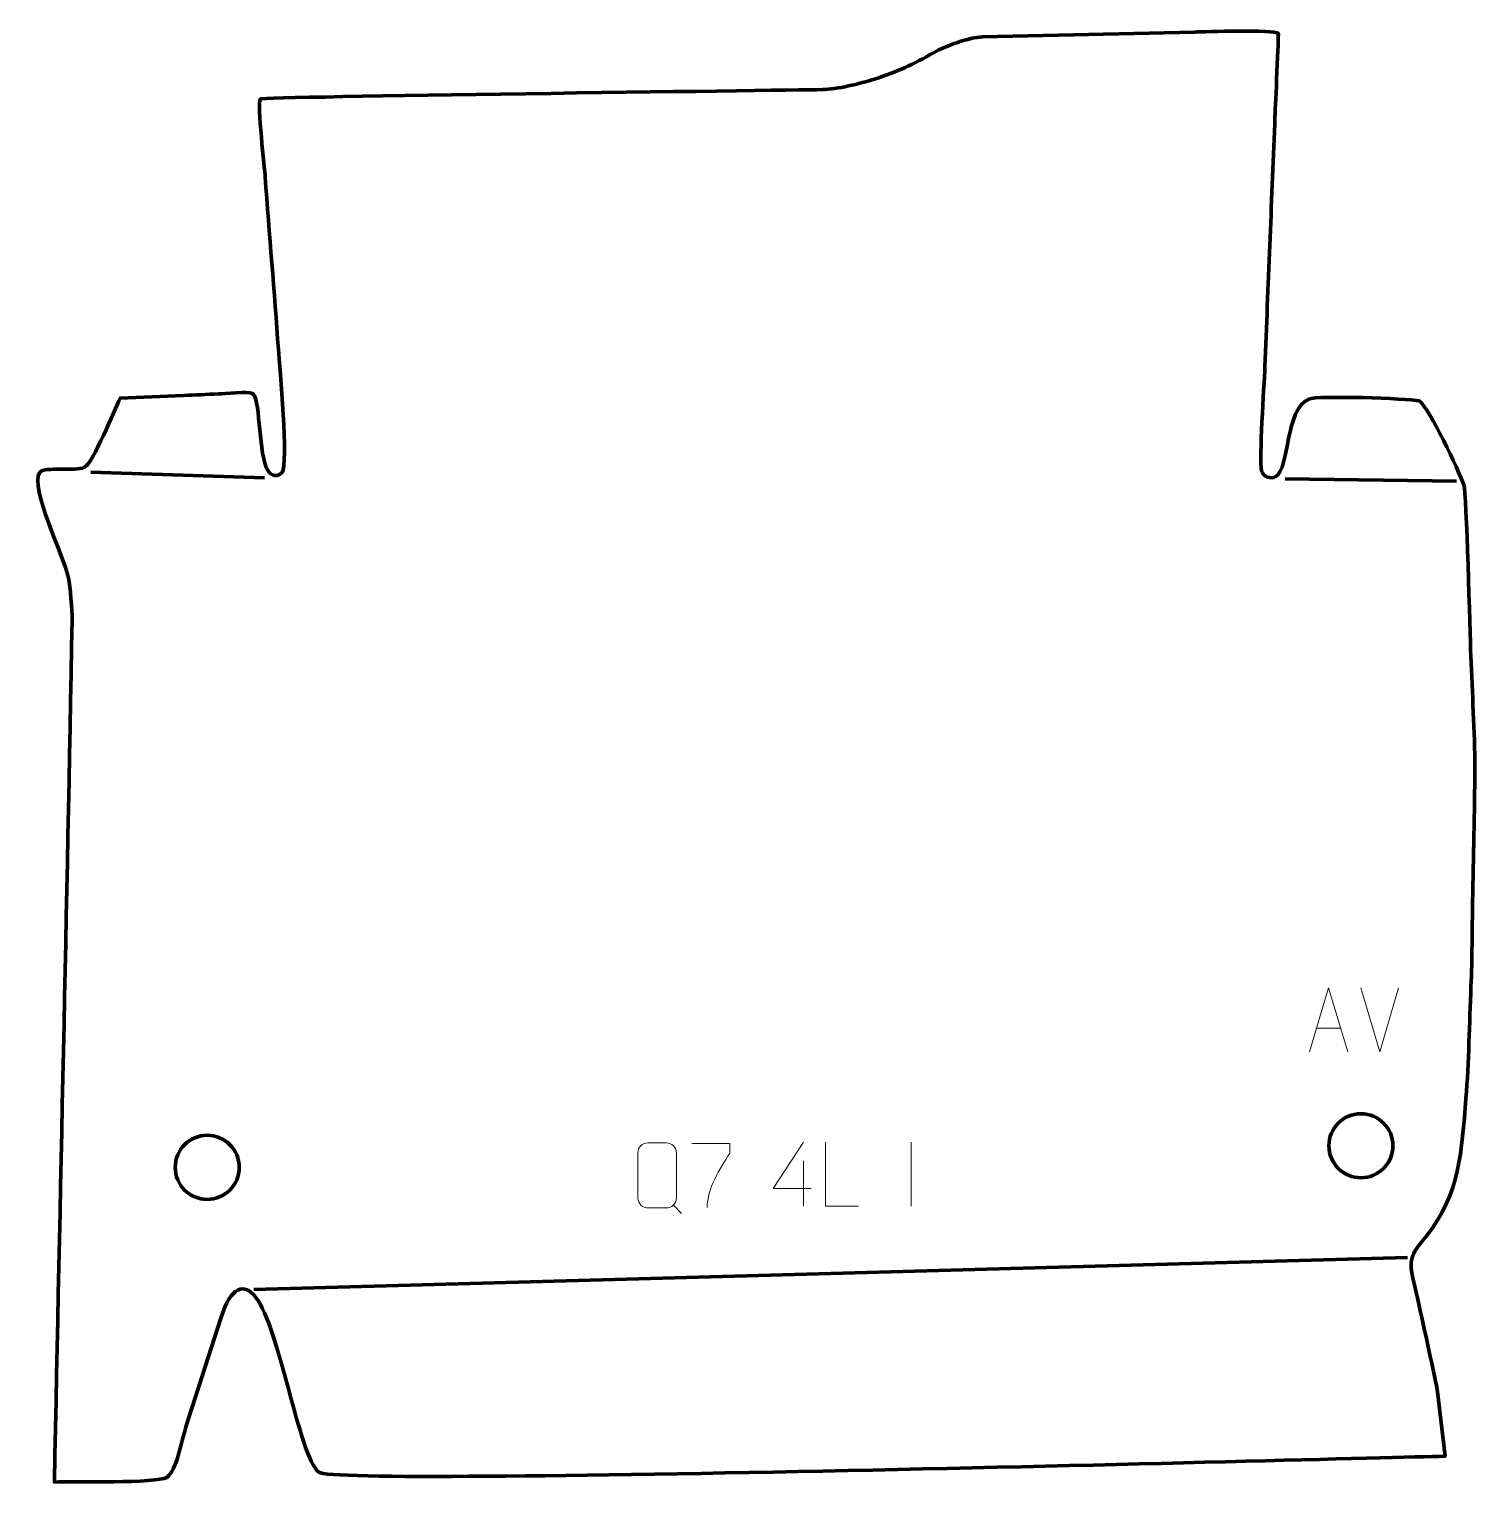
# Model space of a CAD drawing. Header units: millimetres. Extents: x -520 to 45, y -241 to 328.
import ezdxf

# ---------------------------------------------------------------- set-up
doc = ezdxf.new("R2010")
doc.units = ezdxf.units.MM
doc.header["$MEASUREMENT"] = 0
doc.layers.add('layer 1', color=7, linetype='Continuous')
doc.layers.add('layer 2', color=7, linetype='Continuous')

msp = doc.modelspace()

# ---------------------------------------------------------------- linework, layer by layer
at = {"layer": 'layer 1', "color": 142, "lineweight": 200}
for centre in [(0.3992, -108.2478), (-450.0541, -116.6819)]:
    msp.add_ellipse(centre, major_axis=(0, 12.5), ratio=1, dxfattribs=at)
at = {"layer": 'layer 1', "color": 22, "lineweight": 158}
msp.add_open_spline([(-64.6049, 326.4345), (-64.6049, 326.4345), (-147.3933, 324.5183), (-147.3933, 324.5183), (-147.3933, 324.5183), (-152.4099, 324.4023), (-161.8307, 320.9473), (-166.2009, 318.4817), (-166.2009, 318.4817), (-174.5236, 313.7864), (-180.5258, 310.9051), (-189.4706, 308.0941), (-189.4706, 308.0941), (-195.2646, 306.2732), (-204.0541, 304.0612), (-209.9503, 303.9642), (-209.9503, 303.9642), (-226.6189, 303.6896), (-428.5302, 301.1817), (-429.279, 300.3095), (-429.279, 300.3095), (-430.6047, 298.7654), (-427.5903, 272.5), (-427.4189, 269.9744), (-427.4189, 269.9744), (-425.8513, 247.4885), (-423.7824, 225.0733), (-422.2661, 202.5231), (-422.2661, 202.5231), (-421.7951, 195.8116), (-418.2878, 157.674), (-420.7753, 154.5781), (-420.7753, 154.5781), (-422.2149, 152.7864), (-424.9471, 152.8673), (-426.3154, 155.1776), (-426.3154, 155.1776), (-430.1008, 161.5694), (-429.2205, 181.6784), (-431.9781, 184.9742), (-431.9781, 184.9742), (-431.9781, 184.9742), (-432.4241, 185.4001), (-432.4241, 185.4001), (-432.4241, 185.4001), (-434.0022, 186.326), (-443.4541, 185.2582), (-445.6702, 185.1725), (-445.6702, 185.1725), (-450.2671, 185.0343), (-454.7424, 184.7685), (-459.3442, 184.5782), (-459.3442, 184.5782), (-459.3442, 184.5782), (-484.0298, 183.5566), (-484.0298, 183.5566), (-484.0298, 183.5566), (-486.2629, 179.0373), (-494.6831, 158.0497), (-497.9668, 156.5645), (-497.9668, 156.5645), (-501.8851, 154.7923), (-513.2988, 156.9491), (-515.4466, 154.6033), (-515.4466, 154.6033), (-519.5764, 148.5936), (-505.909, 121.9277), (-504.2543, 113.4735), (-504.2543, 113.4735), (-503.5637, 109.945), (-502.7167, 100.844), (-502.7888, 96.9778), (-502.7888, 96.9778), (-504.8783, -15.1714), (-507.417, -127.3619), (-509.73, -239.5123), (-509.73, -239.5123), (-502.606, -239.3129), (-469.5286, -240.0225), (-465.8647, -237.6754), (-465.8647, -237.6754), (-461.9325, -235.1562), (-460.3111, -224.1618), (-458.3407, -217.9969), (-458.3407, -217.9969), (-458.3407, -217.9969), (-444.7687, -175.5412), (-444.7687, -175.5412), (-444.7687, -175.5412), (-440.7019, -162.8193), (-435.6154, -161.7118), (-431.161, -167.3143), (-431.161, -167.3143), (-421.5837, -179.3598), (-414.4802, -229.0334), (-406.4653, -235.6939), (-406.4653, -235.6939), (-399.6267, -241.3771), (-9.1745, -230.2876), (33.2619, -229.4578), (33.2619, -229.4578), (33.2619, -229.4578), (30.3635, -204.3588), (30.3635, -204.3588), (30.3635, -204.3588), (30.2161, -203.0824), (29.9959, -202.0086), (29.7221, -200.7532), (29.7221, -200.7532), (26.751, -187.1292), (23.8119, -173.5352), (20.7101, -159.9392), (20.7101, -159.9392), (18.9144, -152.0683), (20.7311, -149.7177), (25.7714, -143.7585), (25.7714, -143.7585), (39.3993, -126.4431), (39.6012, -110.7008), (41.4238, -89.7762), (41.4238, -89.7762), (42.5629, -75.5138), (42.7475, -60.4794), (43.3872, -46.0909), (43.3872, -46.0909), (43.8682, -35.2718), (43.8105, -23.7966), (43.9992, -12.9013), (43.9992, -12.9013), (44.2973, 4.3041), (44.8169, 21.7795), (44.8951, 38.9535), (44.8951, 38.9535), (44.8356, 53.6477), (43.8635, 68.2878), (43.3193, 82.9657), (43.3193, 82.9657), (43.0193, 91.4636), (41.6513, 146.7979), (40.5999, 149.6983), (40.5999, 149.6983), (38.5454, 155.366), (27.1503, 179.6086), (23.17, 182.4393), (23.17, 182.4393), (18.3039, 183.483), (-16.5767, 184.6294), (-19.9412, 183.1698), (-19.9412, 183.1698), (-29.1204, 179.1878), (-27.4444, 156.4138), (-32.7853, 152.9138), (-32.7853, 152.9138), (-34.8358, 151.8907), (-37.6435, 152.7155), (-38.3741, 155.2136), (-38.3741, 155.2136), (-39.3959, 160.0231), (-37.4159, 187.7284), (-37.0914, 195.7476), (-37.0914, 195.7476), (-35.8123, 227.3605), (-34.5328, 258.9733), (-33.2536, 290.5862), (-33.2536, 290.5862), (-33.2024, 291.8514), (-33.1512, 293.1166), (-33.1, 294.3818), (-33.1, 294.3818), (-32.997, 296.9294), (-31.6883, 325.7496), (-31.834, 325.8959), (-31.834, 325.8959), (-33.489, 327.5572), (-60.3765, 326.5323), (-64.6049, 326.4345)], degree=3, knots=[0, 0, 0, 0, 0.02222222, 0.02222222, 0.02222222, 0.02222222, 0.04444444, 0.04444444, 0.04444444, 0.04444444, 0.06666667, 0.06666667, 0.06666667, 0.06666667, 0.08888889, 0.08888889, 0.08888889, 0.08888889, 0.11111111, 0.11111111, 0.11111111, 0.11111111, 0.13333333, 0.13333333, 0.13333333, 0.13333333, 0.15555556, 0.15555556, 0.15555556, 0.15555556, 0.17777778, 0.17777778, 0.17777778, 0.17777778, 0.2, 0.2, 0.2, 0.2, 0.22222222, 0.22222222, 0.22222222, 0.22222222, 0.24444444, 0.24444444, 0.24444444, 0.24444444, 0.26666667, 0.26666667, 0.26666667, 0.26666667, 0.28888889, 0.28888889, 0.28888889, 0.28888889, 0.31111111, 0.31111111, 0.31111111, 0.31111111, 0.33333333, 0.33333333, 0.33333333, 0.33333333, 0.35555556, 0.35555556, 0.35555556, 0.35555556, 0.37777778, 0.37777778, 0.37777778, 0.37777778, 0.4, 0.4, 0.4, 0.4, 0.42222222, 0.42222222, 0.42222222, 0.42222222, 0.44444444, 0.44444444, 0.44444444, 0.44444444, 0.46666667, 0.46666667, 0.46666667, 0.46666667, 0.48888889, 0.48888889, 0.48888889, 0.48888889, 0.51111111, 0.51111111, 0.51111111, 0.51111111, 0.53333333, 0.53333333, 0.53333333, 0.53333333, 0.55555556, 0.55555556, 0.55555556, 0.55555556, 0.57777778, 0.57777778, 0.57777778, 0.57777778, 0.6, 0.6, 0.6, 0.6, 0.62222222, 0.62222222, 0.62222222, 0.62222222, 0.64444444, 0.64444444, 0.64444444, 0.64444444, 0.66666667, 0.66666667, 0.66666667, 0.66666667, 0.68888889, 0.68888889, 0.68888889, 0.68888889, 0.71111111, 0.71111111, 0.71111111, 0.71111111, 0.73333333, 0.73333333, 0.73333333, 0.73333333, 0.75555556, 0.75555556, 0.75555556, 0.75555556, 0.77777778, 0.77777778, 0.77777778, 0.77777778, 0.8, 0.8, 0.8, 0.8, 0.82222222, 0.82222222, 0.82222222, 0.82222222, 0.84444444, 0.84444444, 0.84444444, 0.84444444, 0.86666667, 0.86666667, 0.86666667, 0.86666667, 0.88888889, 0.88888889, 0.88888889, 0.88888889, 0.91111111, 0.91111111, 0.91111111, 0.91111111, 0.93333333, 0.93333333, 0.93333333, 0.93333333, 0.95555556, 0.95555556, 0.95555556, 0.95555556, 1, 1, 1, 1], dxfattribs=at)
at = {"layer": 'layer 2', "color": 163, "lineweight": 158}
for points in [[(-427.6288, 152.4988), (-427.6288, 152.4988), (-495.4946, 154.6816), (-495.4946, 154.6816)], [(37.7074, 151.1428), (37.7074, 151.1428), (-29.2322, 152.0689), (-29.2322, 152.0689)], [(18.5318, -151.8037), (18.5318, -151.8037), (-431.7892, -164.3051), (-431.7892, -164.3051)]]:
    msp.add_open_spline(points, degree=3, dxfattribs=at)
at = {"layer": 'layer 2', "color": 250, "lineweight": 9}
for points, knots in [([(-19.626, -71.5866), (-19.626, -71.5866), (-12.255, -46.6331), (-12.255, -46.6331), (-12.255, -46.6331), (-12.255, -46.6331), (-4.6851, -71.5866), (-4.6851, -71.5866)], [0, 0, 0, 0, 0.33333333, 0.33333333, 0.33333333, 0.33333333, 1, 1, 1, 1]), ([(-277.9478, -107.1303), (-275.58, -107.1303), (-273.212, -107.1303), (-270.844, -107.1303), (-270.844, -107.1303), (-268.8622, -107.0941), (-266.8349, -108.6126), (-266.8078, -111.0942), (-266.8078, -111.0942), (-266.8081, -116.9448), (-266.8081, -122.7957), (-266.8078, -128.6471), (-266.8078, -128.6471), (-266.95, -131.0124), (-268.6575, -132.5187), (-270.844, -132.5297), (-270.844, -132.5297), (-273.218, -132.5292), (-275.5918, -132.5292), (-277.9653, -132.5297), (-277.9653, -132.5297), (-279.9252, -132.6369), (-281.933, -130.7184), (-281.9215, -128.6647), (-281.9215, -128.6647), (-281.9212, -122.7907), (-281.9212, -116.9169), (-281.9215, -111.0435), (-281.9215, -111.0435), (-281.9172, -108.8669), (-280.139, -107.1166), (-277.9478, -107.1303)], [0, 0, 0, 0, 0.11111111, 0.11111111, 0.11111111, 0.11111111, 0.22222222, 0.22222222, 0.22222222, 0.22222222, 0.33333333, 0.33333333, 0.33333333, 0.33333333, 0.44444444, 0.44444444, 0.44444444, 0.44444444, 0.55555556, 0.55555556, 0.55555556, 0.55555556, 0.66666667, 0.66666667, 0.66666667, 0.66666667, 0.77777778, 0.77777778, 0.77777778, 0.77777778, 1, 1, 1, 1]), ([(-260.7725, -107.4048), (-260.7725, -107.4048), (-245.9564, -107.4048), (-245.9564, -107.4048), (-245.9564, -107.4048), (-245.9567, -108.6544), (-245.9567, -109.904), (-245.9564, -111.1538), (-245.9564, -111.1538), (-249.9508, -117.1509), (-254.866, -124.9845), (-254.866, -132.3633)], [0, 0, 0, 0, 0.25, 0.25, 0.25, 0.25, 0.5, 0.5, 0.5, 0.5, 1, 1, 1, 1]), ([(-214.2941, -124.8867), (-214.2941, -124.8867), (-229.1158, -124.8867), (-229.1158, -124.8867), (-229.1158, -124.8867), (-229.1158, -124.8867), (-217.2382, -106.8162), (-217.2382, -106.8162)], [0, 0, 0, 0, 0.33333333, 0.33333333, 0.33333333, 0.33333333, 1, 1, 1, 1]), ([(-195.7571, -131.7801), (-195.7571, -131.7801), (-208.7062, -131.7801), (-208.7062, -131.7801), (-208.7062, -131.7801), (-208.7062, -131.7801), (-208.7062, -106.8265), (-208.7062, -106.8265)], [0, 0, 0, 0, 0.33333333, 0.33333333, 0.33333333, 0.33333333, 1, 1, 1, 1])]:
    msp.add_open_spline(points, degree=3, knots=knots, dxfattribs=at)
for points in [[(7.7335, -71.5939), (7.7335, -71.5939), (0.4117, -46.6403), (0.4117, -46.6403)], [(15.0554, -46.6403), (15.0554, -46.6403), (7.7336, -71.5939), (7.7336, -71.5939)], [(-16.9034, -62.3372), (-16.9034, -62.3372), (-7.4077, -62.3372), (-7.4077, -62.3372)], [(-175.1383, -106.8162), (-175.1383, -106.8162), (-175.1383, -131.7903), (-175.1383, -131.7903)], [(-217.2382, -114.1256), (-217.2382, -114.1256), (-217.2382, -131.7903), (-217.2382, -131.7903)], [(-268.0177, -131.4317), (-268.0177, -131.4317), (-264.8075, -134.6386), (-264.8075, -134.6386)]]:
    msp.add_open_spline(points, degree=3, dxfattribs=at)

doc.saveas('drawing.dxf')
